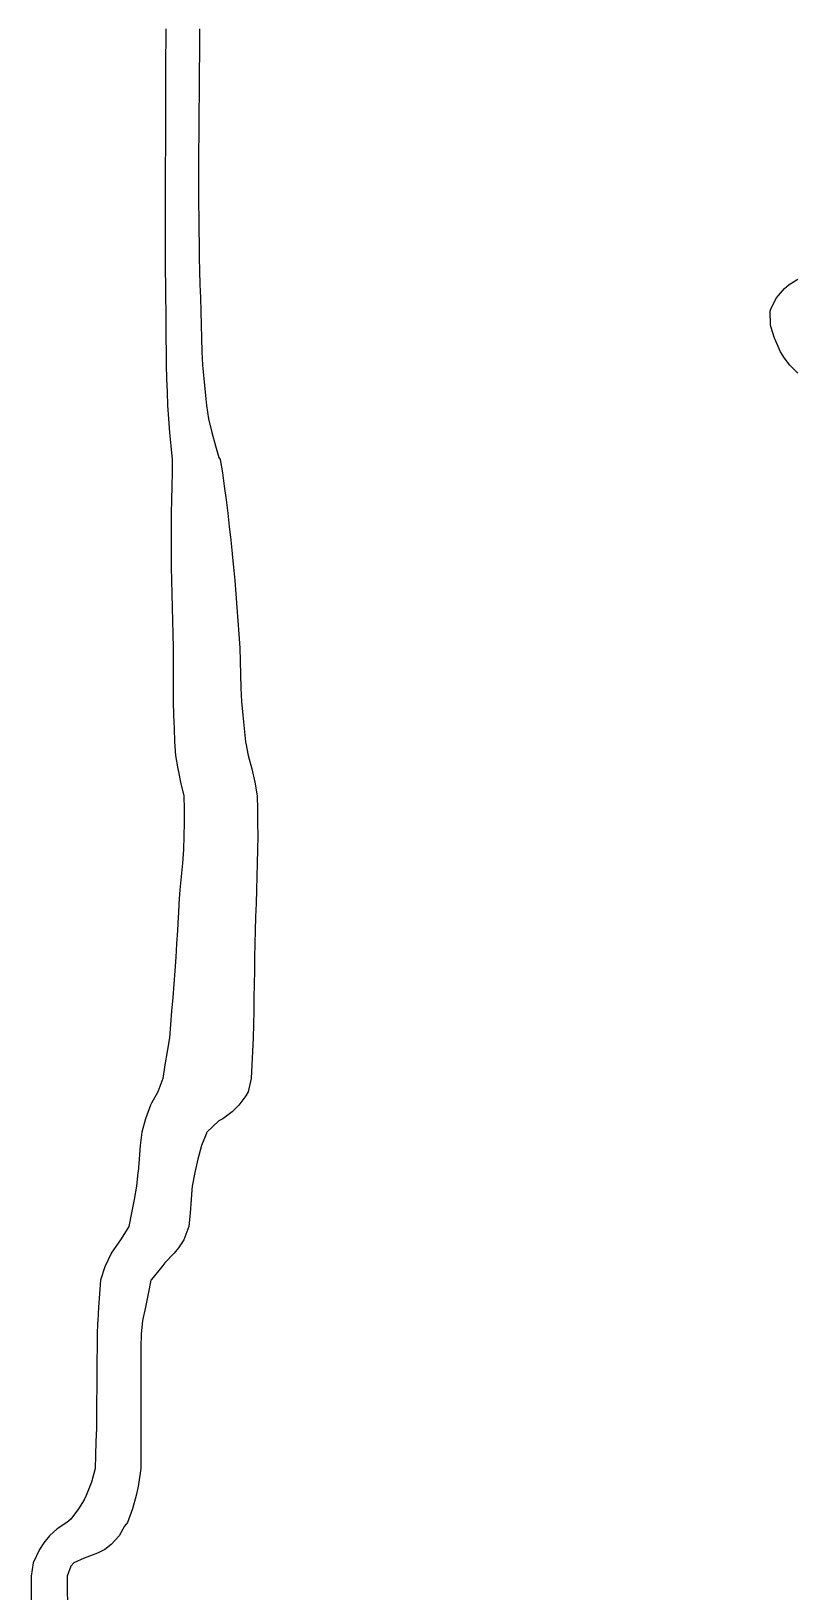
# Model space of a CAD drawing. Header units: inches. Extents: x -13671948.9 to -13671906.2, y 5686257.7 to 5686300.4.
# Drawn here: x -13671921.215 to -13671918.854, y 5686281.465 to 5686286.3 of the extents above; entities that cross this region are included whole.
import ezdxf

# ---------------------------------------------------------------- set-up
doc = ezdxf.new("R2010")
doc.units = ezdxf.units.IN
doc.header["$MEASUREMENT"] = 0

msp = doc.modelspace()

# ---------------------------------------------------------------- linework, layer by layer
for points in [[(-13671920.7983, 5686286.3081), (-13671920.7984, 5686286.2664), (-13671920.7985, 5686286.2247), (-13671920.7986, 5686286.183), (-13671920.7987, 5686286.1413), (-13671920.7989, 5686286.0996), (-13671920.799, 5686286.0579), (-13671920.7992, 5686286.0162), (-13671920.7993, 5686285.9745), (-13671920.7994, 5686285.9328), (-13671920.7995, 5686285.8911), (-13671920.7996, 5686285.8494), (-13671920.7997, 5686285.8077), (-13671920.7998, 5686285.766), (-13671920.7999, 5686285.7243), (-13671920.7999, 5686285.6826), (-13671920.7998, 5686285.6409), (-13671920.7997, 5686285.5993), (-13671920.7995, 5686285.5576), (-13671920.7991, 5686285.5159), (-13671920.7987, 5686285.4742), (-13671920.7982, 5686285.4325), (-13671920.7979, 5686285.3908), (-13671920.7975, 5686285.3491), (-13671920.7972, 5686285.3074), (-13671920.7968, 5686285.2657), (-13671920.7954, 5686285.224), (-13671920.794, 5686285.1823), (-13671920.7926, 5686285.1406), (-13671920.7901, 5686285.0989), (-13671920.7866, 5686285.0572), (-13671920.7827, 5686285.0155), (-13671920.7782, 5686284.9738), (-13671920.7787, 5686284.9321), (-13671920.7797, 5686284.8904), (-13671920.7807, 5686284.8487), (-13671920.7815, 5686284.807), (-13671920.7815, 5686284.7653), (-13671920.7816, 5686284.7236), (-13671920.7817, 5686284.6819), (-13671920.781, 5686284.6402), (-13671920.7801, 5686284.5985), (-13671920.7792, 5686284.5568), (-13671920.7783, 5686284.5151), (-13671920.7774, 5686284.4734), (-13671920.7764, 5686284.4318), (-13671920.7755, 5686284.3901), (-13671920.7751, 5686284.3484), (-13671920.775, 5686284.3067), (-13671920.7749, 5686284.265), (-13671920.7748, 5686284.2233), (-13671920.7737, 5686284.1816), (-13671920.7726, 5686284.1399), (-13671920.7715, 5686284.0982), (-13671920.768, 5686284.0565), (-13671920.7607, 5686284.0148), (-13671920.7589, 5686284.0058), (-13671920.7526, 5686283.9731), (-13671920.7422, 5686283.9314), (-13671920.7409, 5686283.8897), (-13671920.7414, 5686283.848), (-13671920.7419, 5686283.8063), (-13671920.7433, 5686283.7646), (-13671920.7468, 5686283.7229), (-13671920.7505, 5686283.6812), (-13671920.7545, 5686283.6395), (-13671920.7573, 5686283.5978), (-13671920.7589, 5686283.5677), (-13671920.7596, 5686283.5561), (-13671920.7619, 5686283.5144), (-13671920.7644, 5686283.4727), (-13671920.7673, 5686283.431), (-13671920.7703, 5686283.3893), (-13671920.7733, 5686283.3476), (-13671920.7765, 5686283.3059), (-13671920.78, 5686283.2642), (-13671920.7835, 5686283.2226), (-13671920.787, 5686283.1809), (-13671920.794, 5686283.1392), (-13671920.8006, 5686283.0981), (-13671920.8007, 5686283.0975), (-13671920.8068, 5686283.0558), (-13671920.8224, 5686283.0141), (-13671920.8423, 5686282.9791), (-13671920.8454, 5686282.9724), (-13671920.861, 5686282.9307), (-13671920.8723, 5686282.889), (-13671920.8773, 5686282.8473), (-13671920.8809, 5686282.8056), (-13671920.884, 5686282.7665), (-13671920.8842, 5686282.7639), (-13671920.8883, 5686282.7222), (-13671920.8962, 5686282.6805), (-13671920.9042, 5686282.6388), (-13671920.9123, 5686282.5971), (-13671920.9257, 5686282.5749), (-13671920.9383, 5686282.5554), (-13671920.9672, 5686282.5137), (-13671920.9674, 5686282.5134), (-13671920.9868, 5686282.472), (-13671921.0003, 5686282.4303), (-13671921.0033, 5686282.3886), (-13671921.0061, 5686282.3469), (-13671921.0088, 5686282.3052), (-13671921.0091, 5686282.2959), (-13671921.0103, 5686282.2635), (-13671921.0107, 5686282.2218), (-13671921.0111, 5686282.1801), (-13671921.0115, 5686282.1384), (-13671921.0118, 5686282.0967), (-13671921.0121, 5686282.055), (-13671921.0124, 5686282.0134), (-13671921.013, 5686281.9717), (-13671921.0142, 5686281.93), (-13671921.0155, 5686281.8883), (-13671921.0168, 5686281.8466), (-13671921.0277, 5686281.8049), (-13671921.0447, 5686281.7632), (-13671921.0508, 5686281.7502), (-13671921.0682, 5686281.7215), (-13671921.0925, 5686281.69), (-13671921.1043, 5686281.6798), (-13671921.1342, 5686281.6601), (-13671921.1584, 5686281.6381), (-13671921.1759, 5686281.6166), (-13671921.1888, 5686281.5964), (-13671921.2084, 5686281.5547), (-13671921.2147, 5686281.513), (-13671921.2146, 5686281.4713), (-13671921.2146, 5686281.4296)], [(-13671920.6932, 5686286.3081), (-13671920.6935, 5686286.2664), (-13671920.6939, 5686286.2247), (-13671920.6943, 5686286.183), (-13671920.6947, 5686286.1413), (-13671920.695, 5686286.0996), (-13671920.6954, 5686286.0579), (-13671920.6958, 5686286.0162), (-13671920.696, 5686285.9745), (-13671920.6963, 5686285.9328), (-13671920.6966, 5686285.8911), (-13671920.6966, 5686285.8494), (-13671920.6965, 5686285.8077), (-13671920.6963, 5686285.766), (-13671920.6961, 5686285.7243), (-13671920.6956, 5686285.6826), (-13671920.695, 5686285.6409), (-13671920.6944, 5686285.5993), (-13671920.6936, 5686285.5576), (-13671920.6923, 5686285.5159), (-13671920.691, 5686285.4742), (-13671920.6896, 5686285.4325), (-13671920.6884, 5686285.3908), (-13671920.6872, 5686285.3491), (-13671920.686, 5686285.3074), (-13671920.6845, 5686285.2657), (-13671920.6807, 5686285.224), (-13671920.6766, 5686285.1823), (-13671920.6755, 5686285.1716), (-13671920.6723, 5686285.1406), (-13671920.6655, 5686285.0989), (-13671920.6556, 5686285.0572), (-13671920.6445, 5686285.0155), (-13671920.6338, 5686284.9799), (-13671920.6293, 5686284.9738), (-13671920.6224, 5686284.9321), (-13671920.6171, 5686284.8904), (-13671920.6116, 5686284.8487), (-13671920.6064, 5686284.807), (-13671920.6017, 5686284.7653), (-13671920.597, 5686284.7236), (-13671920.5924, 5686284.6819), (-13671920.5922, 5686284.6797), (-13671920.5884, 5686284.6402), (-13671920.5847, 5686284.5985), (-13671920.5811, 5686284.5568), (-13671920.5777, 5686284.5151), (-13671920.5748, 5686284.4734), (-13671920.572, 5686284.4318), (-13671920.5693, 5686284.3901), (-13671920.5676, 5686284.3484), (-13671920.5664, 5686284.3067), (-13671920.5653, 5686284.265), (-13671920.5641, 5686284.2233), (-13671920.5595, 5686284.1816), (-13671920.5552, 5686284.1399), (-13671920.5511, 5686284.0982), (-13671920.5505, 5686284.0948), (-13671920.5431, 5686284.0565), (-13671920.5317, 5686284.0148), (-13671920.5225, 5686283.9731), (-13671920.5149, 5686283.9314), (-13671920.5138, 5686283.8897), (-13671920.5137, 5686283.848), (-13671920.5135, 5686283.8063), (-13671920.5138, 5686283.7646), (-13671920.5151, 5686283.7229), (-13671920.5163, 5686283.6812), (-13671920.5175, 5686283.6395), (-13671920.5187, 5686283.5978), (-13671920.5199, 5686283.5561), (-13671920.5211, 5686283.5144), (-13671920.5222, 5686283.4727), (-13671920.5229, 5686283.431), (-13671920.5236, 5686283.3893), (-13671920.5244, 5686283.3476), (-13671920.5252, 5686283.3059), (-13671920.5259, 5686283.2642), (-13671920.5267, 5686283.2226), (-13671920.5275, 5686283.1809), (-13671920.5296, 5686283.1392), (-13671920.5317, 5686283.0975), (-13671920.534, 5686283.0558), (-13671920.5434, 5686283.0141), (-13671920.5505, 5686283.0018), (-13671920.572, 5686282.9724), (-13671920.5922, 5686282.9523), (-13671920.6218, 5686282.9307), (-13671920.6338, 5686282.9237), (-13671920.6706, 5686282.889), (-13671920.6755, 5686282.8775), (-13671920.6876, 5686282.8473), (-13671920.6986, 5686282.8056), (-13671920.7085, 5686282.7639), (-13671920.7164, 5686282.7222), (-13671920.7172, 5686282.7103), (-13671920.7195, 5686282.6805), (-13671920.723, 5686282.6388), (-13671920.7268, 5686282.5971), (-13671920.7421, 5686282.5554), (-13671920.7589, 5686282.5311), (-13671920.7725, 5686282.5137), (-13671920.8006, 5686282.4842), (-13671920.8106, 5686282.472), (-13671920.8423, 5686282.4325), (-13671920.8441, 5686282.4303), (-13671920.8525, 5686282.3886), (-13671920.8611, 5686282.3469), (-13671920.8698, 5686282.3052), (-13671920.8746, 5686282.2635), (-13671920.8749, 5686282.2218), (-13671920.8752, 5686282.1801), (-13671920.8754, 5686282.1384), (-13671920.8753, 5686282.0967), (-13671920.8752, 5686282.055), (-13671920.875, 5686282.0134), (-13671920.875, 5686281.9717), (-13671920.8752, 5686281.93), (-13671920.8755, 5686281.8883), (-13671920.8757, 5686281.8466), (-13671920.8813, 5686281.8049), (-13671920.884, 5686281.7911), (-13671920.8901, 5686281.7632), (-13671920.9009, 5686281.7215), (-13671920.9166, 5686281.6798), (-13671920.9257, 5686281.6681), (-13671920.9429, 5686281.6381), (-13671920.9674, 5686281.6113), (-13671920.9867, 5686281.5964), (-13671921.0091, 5686281.5841), (-13671921.0508, 5686281.5693), (-13671921.0824, 5686281.5547), (-13671921.0925, 5686281.5447), (-13671921.1034, 5686281.513), (-13671921.103, 5686281.4713), (-13671921.1027, 5686281.4296)], [(-13671918.8409, 5686285.2404), (-13671918.8662, 5686285.2657), (-13671918.8826, 5686285.2871), (-13671918.8949, 5686285.3074), (-13671918.9132, 5686285.3491), (-13671918.9243, 5686285.3854), (-13671918.9257, 5686285.3908), (-13671918.9272, 5686285.4325), (-13671918.9243, 5686285.44), (-13671918.9067, 5686285.4742), (-13671918.8826, 5686285.5033), (-13671918.8678, 5686285.5159), (-13671918.8409, 5686285.5325)]]:
    msp.add_lwpolyline(points)

doc.saveas('drawing.dxf')
